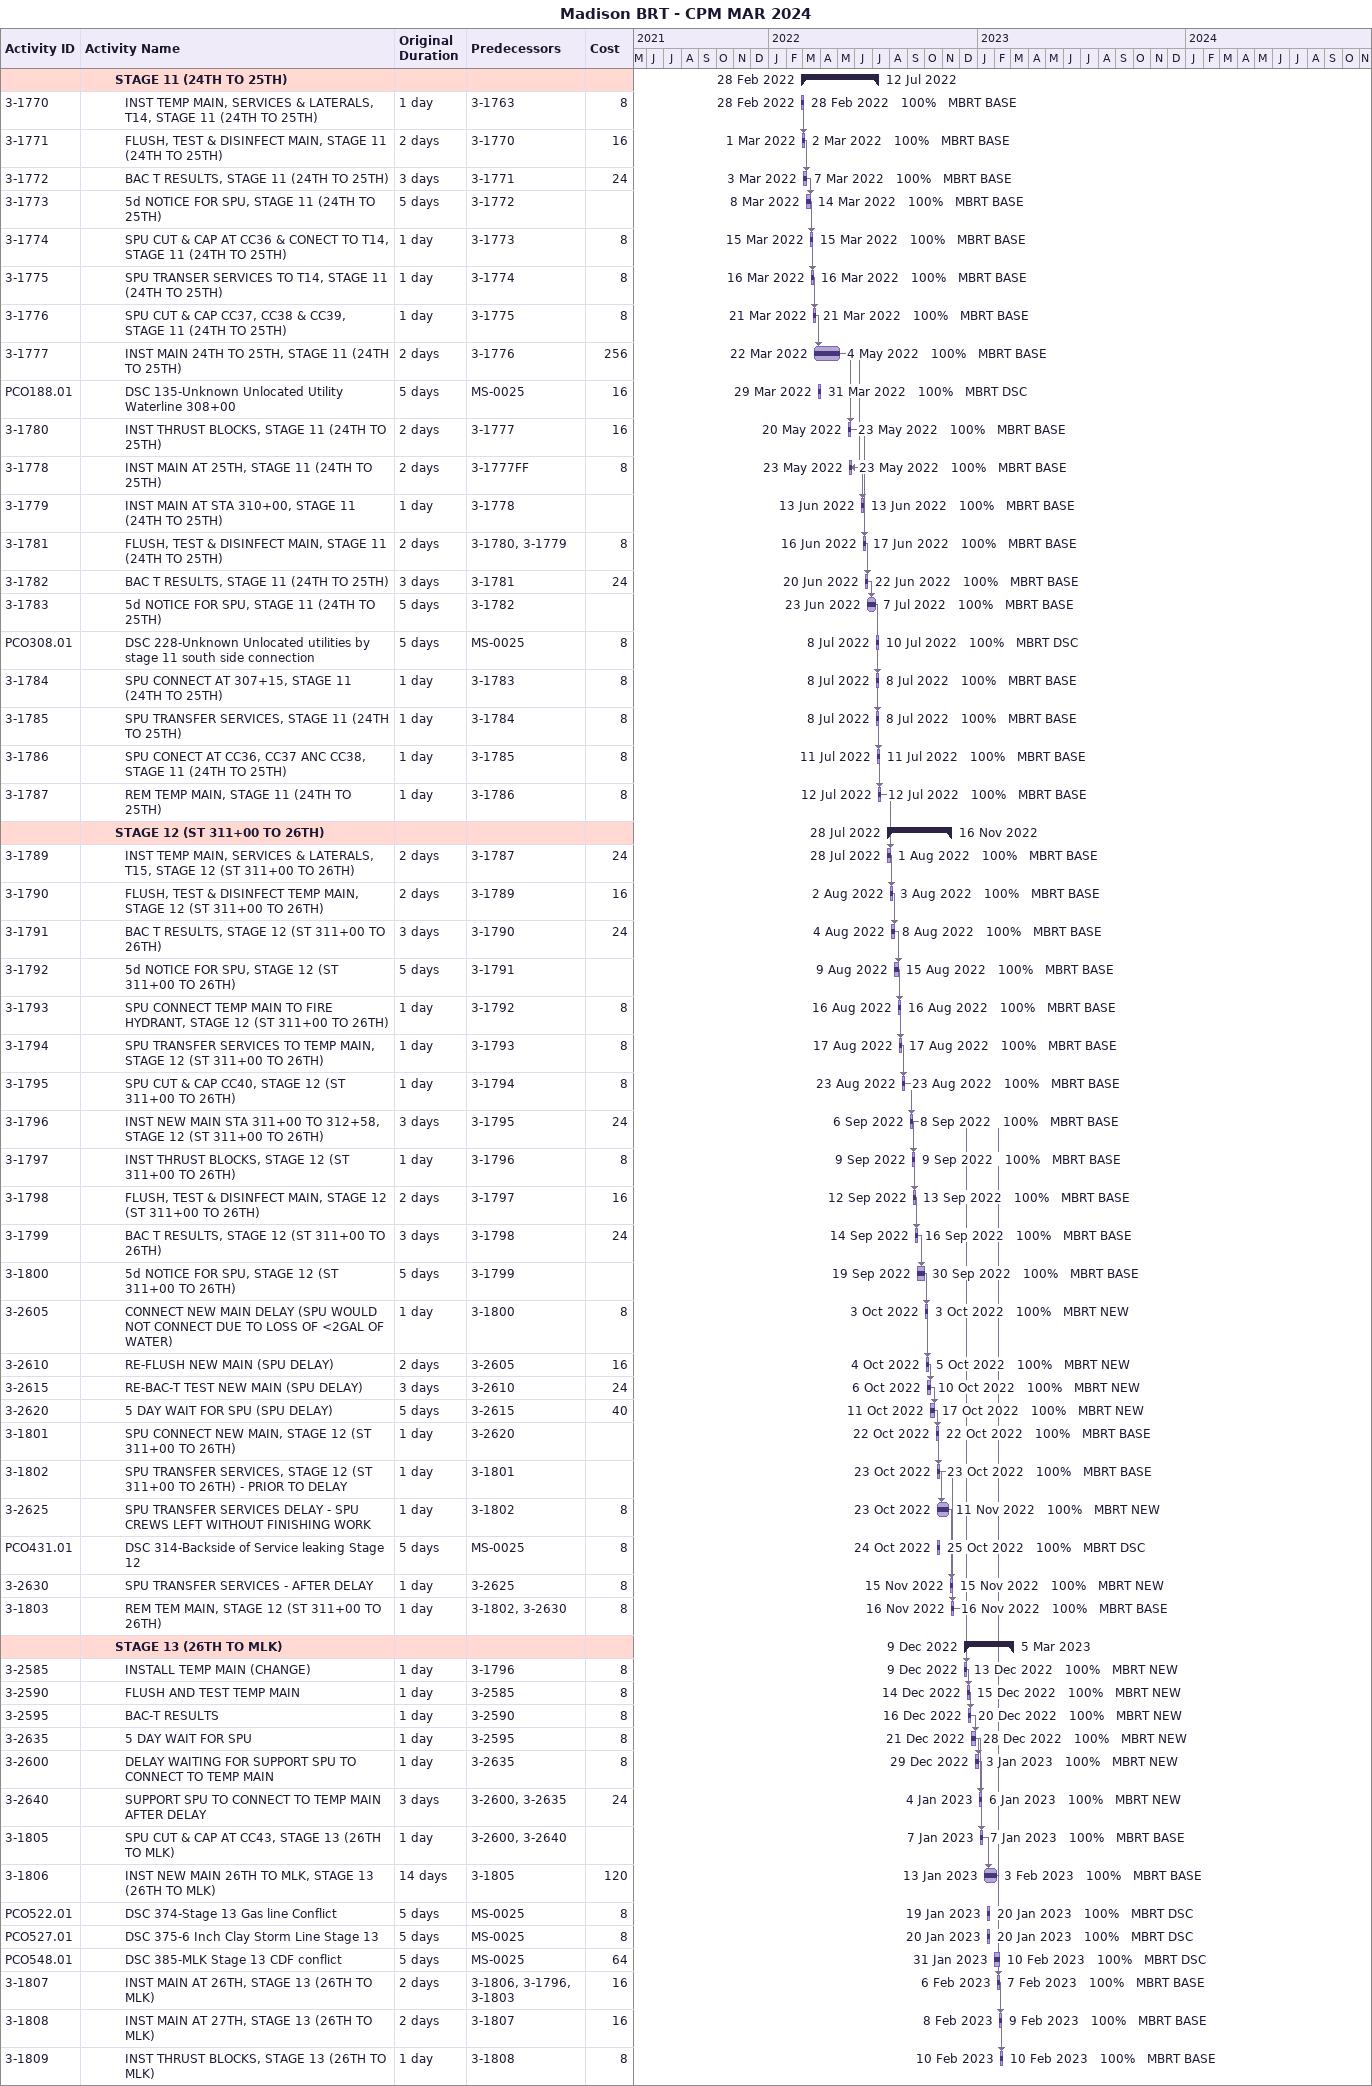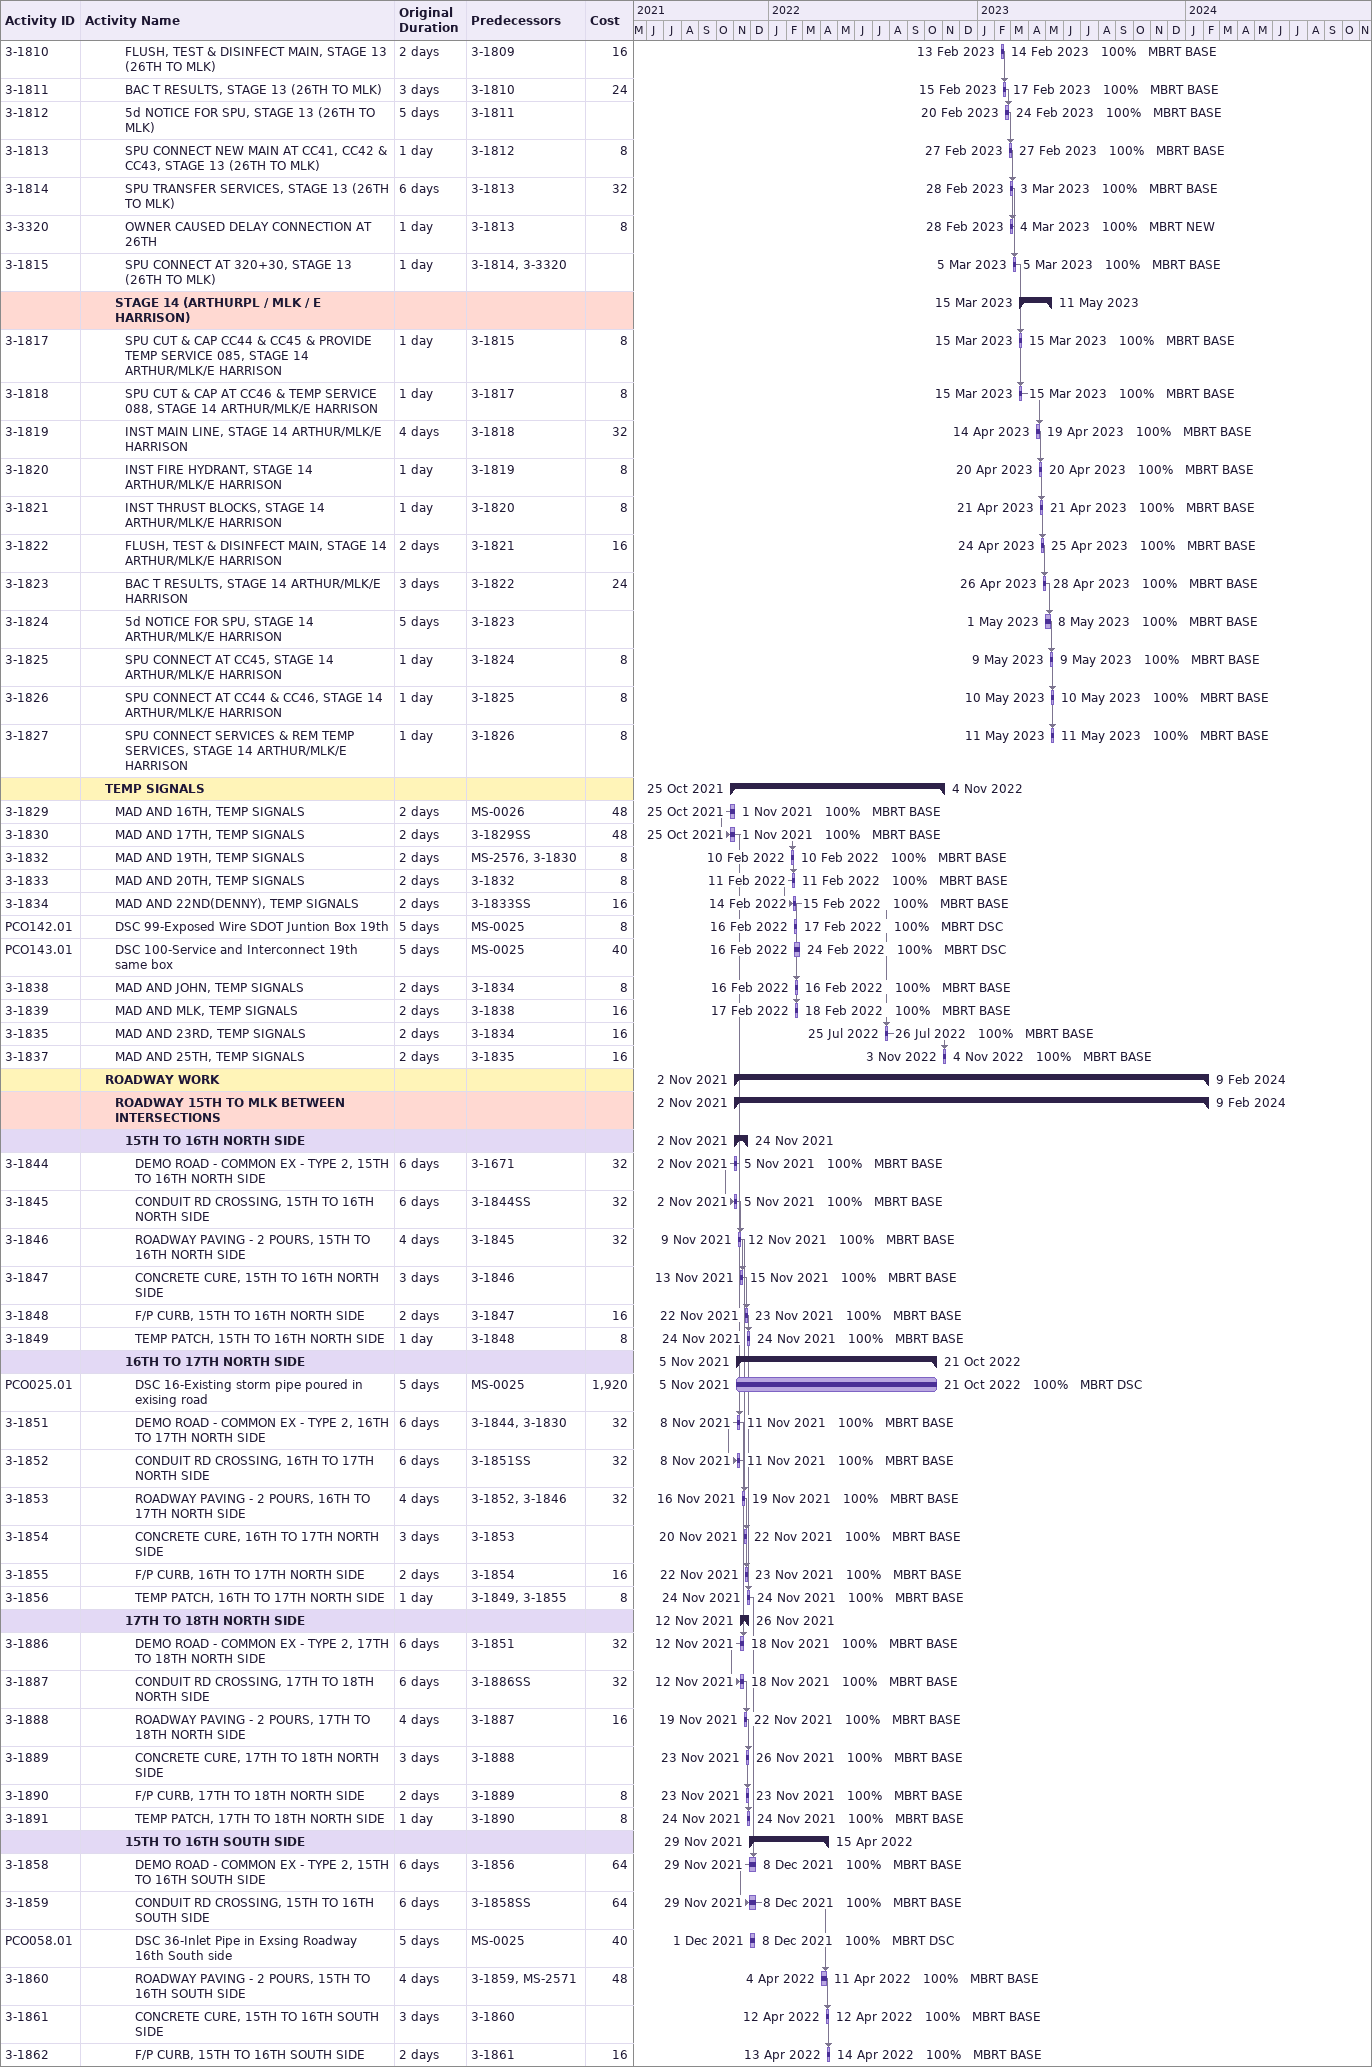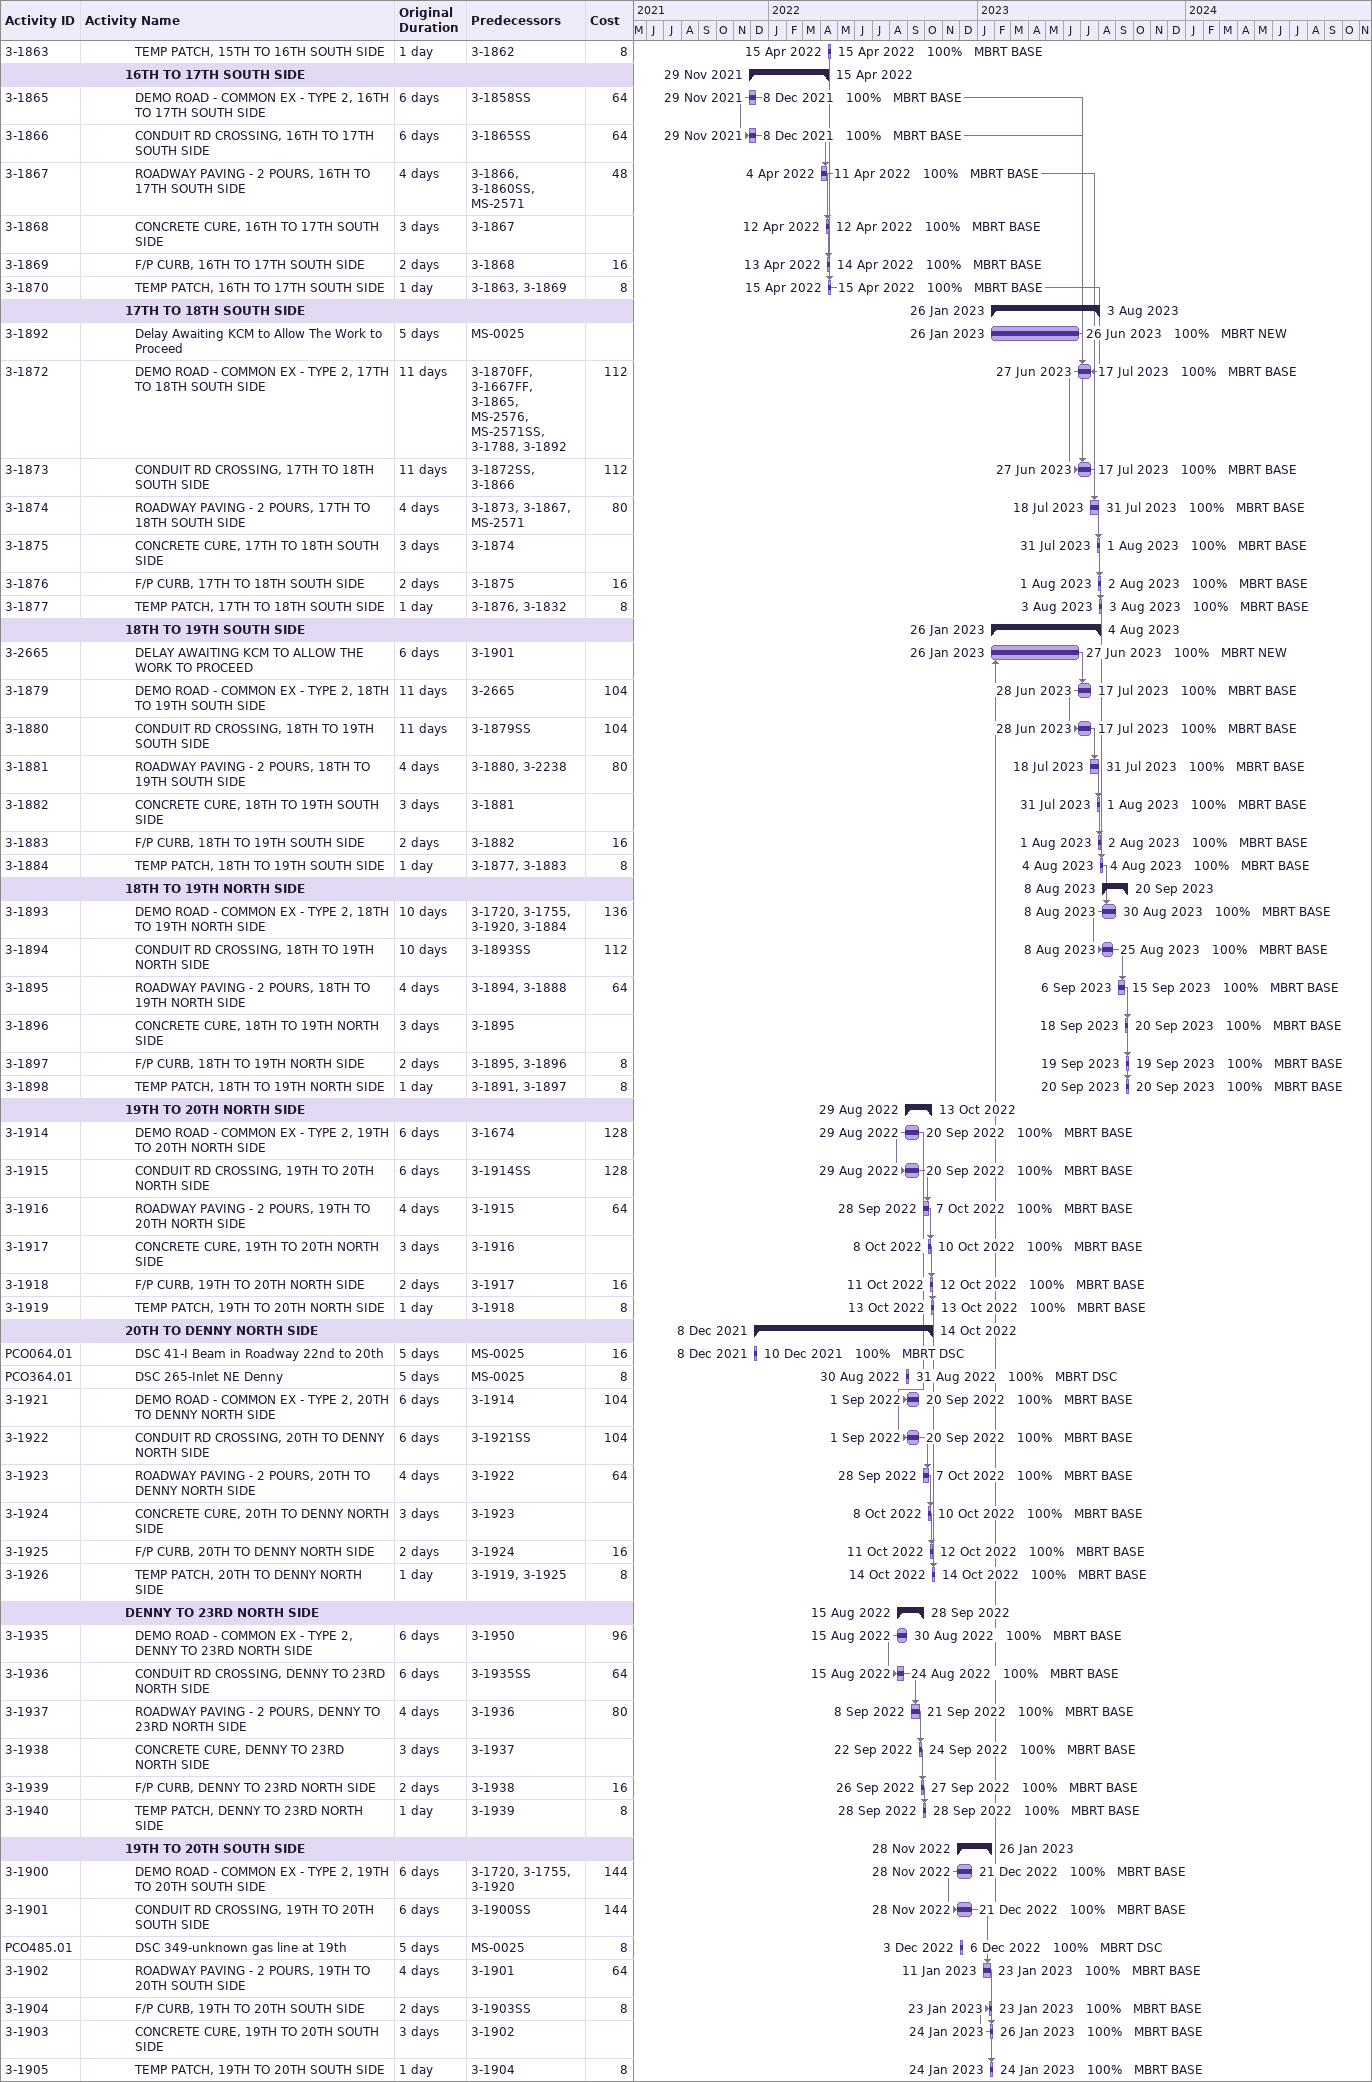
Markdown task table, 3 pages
Madison BRT - CPM MAR 2024

| ID | Level | Task | Original duration | Start | Finish | Predecessors | Resources | % complete | Cost |
|---|---|---|---|---|---|---|---|---|---|
|  | 4 | **STAGE 11 (24TH TO 25TH)** |  | 2022-02-28 | 2022-07-12 |  |  |  |  |
| 3-1770 | 5 | INST TEMP MAIN, SERVICES & LATERALS, T14, STAGE 11 (24TH TO 25TH) | 1d | 2022-02-28 | 2022-02-28 | 3-1763 | MBRT BASE | 100 | 8 |
| 3-1771 | 5 | FLUSH, TEST & DISINFECT MAIN, STAGE 11 (24TH TO 25TH) | 2d | 2022-03-01 | 2022-03-02 | 3-1770 | MBRT BASE | 100 | 16 |
| 3-1772 | 5 | BAC T RESULTS, STAGE 11 (24TH TO 25TH) | 3d | 2022-03-03 | 2022-03-07 | 3-1771 | MBRT BASE | 100 | 24 |
| 3-1773 | 5 | 5d NOTICE FOR SPU, STAGE 11 (24TH TO 25TH) | 5d | 2022-03-08 | 2022-03-14 | 3-1772 | MBRT BASE | 100 |  |
| 3-1774 | 5 | SPU CUT & CAP AT CC36 & CONECT TO T14, STAGE 11 (24TH TO 25TH) | 1d | 2022-03-15 | 2022-03-15 | 3-1773 | MBRT BASE | 100 | 8 |
| 3-1775 | 5 | SPU TRANSER SERVICES TO T14, STAGE 11 (24TH TO 25TH) | 1d | 2022-03-16 | 2022-03-16 | 3-1774 | MBRT BASE | 100 | 8 |
| 3-1776 | 5 | SPU CUT & CAP CC37, CC38 & CC39, STAGE 11 (24TH TO 25TH) | 1d | 2022-03-21 | 2022-03-21 | 3-1775 | MBRT BASE | 100 | 8 |
| 3-1777 | 5 | INST MAIN 24TH TO 25TH, STAGE 11 (24TH TO 25TH) | 2d | 2022-03-22 | 2022-05-04 | 3-1776 | MBRT BASE | 100 | 256 |
| PCO188.01 | 5 | DSC 135-Unknown Unlocated Utility Waterline 308+00 | 5d | 2022-03-29 | 2022-03-31 | MS-0025 | MBRT DSC | 100 | 16 |
| 3-1780 | 5 | INST THRUST BLOCKS, STAGE 11 (24TH TO 25TH) | 2d | 2022-05-20 | 2022-05-23 | 3-1777 | MBRT BASE | 100 | 16 |
| 3-1778 | 5 | INST MAIN AT 25TH, STAGE 11 (24TH TO 25TH) | 2d | 2022-05-23 | 2022-05-23 | 3-1777FF | MBRT BASE | 100 | 8 |
| 3-1779 | 5 | INST MAIN AT STA 310+00, STAGE 11 (24TH TO 25TH) | 1d | 2022-06-13 | 2022-06-13 | 3-1778 | MBRT BASE | 100 |  |
| 3-1781 | 5 | FLUSH, TEST & DISINFECT MAIN, STAGE 11 (24TH TO 25TH) | 2d | 2022-06-16 | 2022-06-17 | 3-1780, 3-1779 | MBRT BASE | 100 | 8 |
| 3-1782 | 5 | BAC T RESULTS, STAGE 11 (24TH TO 25TH) | 3d | 2022-06-20 | 2022-06-22 | 3-1781 | MBRT BASE | 100 | 24 |
| 3-1783 | 5 | 5d NOTICE FOR SPU, STAGE 11 (24TH TO 25TH) | 5d | 2022-06-23 | 2022-07-07 | 3-1782 | MBRT BASE | 100 |  |
| PCO308.01 | 5 | DSC 228-Unknown Unlocated utilities by stage 11 south side connection | 5d | 2022-07-08 | 2022-07-10 | MS-0025 | MBRT DSC | 100 | 8 |
| 3-1784 | 5 | SPU CONNECT AT 307+15, STAGE 11 (24TH TO 25TH) | 1d | 2022-07-08 | 2022-07-08 | 3-1783 | MBRT BASE | 100 | 8 |
| 3-1785 | 5 | SPU TRANSFER SERVICES, STAGE 11 (24TH TO 25TH) | 1d | 2022-07-08 | 2022-07-08 | 3-1784 | MBRT BASE | 100 | 8 |
| 3-1786 | 5 | SPU CONECT AT CC36, CC37 ANC CC38, STAGE 11 (24TH TO 25TH) | 1d | 2022-07-11 | 2022-07-11 | 3-1785 | MBRT BASE | 100 | 8 |
| 3-1787 | 5 | REM TEMP MAIN, STAGE 11 (24TH TO 25TH) | 1d | 2022-07-12 | 2022-07-12 | 3-1786 | MBRT BASE | 100 | 8 |
|  | 4 | **STAGE 12 (ST 311+00 TO 26TH)** |  | 2022-07-28 | 2022-11-16 |  |  |  |  |
| 3-1789 | 5 | INST TEMP MAIN, SERVICES & LATERALS, T15, STAGE 12 (ST 311+00 TO 26TH) | 2d | 2022-07-28 | 2022-08-01 | 3-1787 | MBRT BASE | 100 | 24 |
| 3-1790 | 5 | FLUSH, TEST & DISINFECT TEMP MAIN, STAGE 12 (ST 311+00 TO 26TH) | 2d | 2022-08-02 | 2022-08-03 | 3-1789 | MBRT BASE | 100 | 16 |
| 3-1791 | 5 | BAC T RESULTS, STAGE 12 (ST 311+00 TO 26TH) | 3d | 2022-08-04 | 2022-08-08 | 3-1790 | MBRT BASE | 100 | 24 |
| 3-1792 | 5 | 5d NOTICE FOR SPU, STAGE 12 (ST 311+00 TO 26TH) | 5d | 2022-08-09 | 2022-08-15 | 3-1791 | MBRT BASE | 100 |  |
| 3-1793 | 5 | SPU CONNECT TEMP MAIN TO FIRE HYDRANT, STAGE 12 (ST 311+00 TO 26TH) | 1d | 2022-08-16 | 2022-08-16 | 3-1792 | MBRT BASE | 100 | 8 |
| 3-1794 | 5 | SPU TRANSFER SERVICES TO TEMP MAIN, STAGE 12 (ST 311+00 TO 26TH) | 1d | 2022-08-17 | 2022-08-17 | 3-1793 | MBRT BASE | 100 | 8 |
| 3-1795 | 5 | SPU CUT & CAP CC40, STAGE 12 (ST 311+00 TO 26TH) | 1d | 2022-08-23 | 2022-08-23 | 3-1794 | MBRT BASE | 100 | 8 |
| 3-1796 | 5 | INST NEW MAIN STA 311+00 TO 312+58, STAGE 12 (ST 311+00 TO 26TH) | 3d | 2022-09-06 | 2022-09-08 | 3-1795 | MBRT BASE | 100 | 24 |
| 3-1797 | 5 | INST THRUST BLOCKS, STAGE 12 (ST 311+00 TO 26TH) | 1d | 2022-09-09 | 2022-09-09 | 3-1796 | MBRT BASE | 100 | 8 |
| 3-1798 | 5 | FLUSH, TEST & DISINFECT MAIN, STAGE 12 (ST 311+00 TO 26TH) | 2d | 2022-09-12 | 2022-09-13 | 3-1797 | MBRT BASE | 100 | 16 |
| 3-1799 | 5 | BAC T RESULTS, STAGE 12 (ST 311+00 TO 26TH) | 3d | 2022-09-14 | 2022-09-16 | 3-1798 | MBRT BASE | 100 | 24 |
| 3-1800 | 5 | 5d NOTICE FOR SPU, STAGE 12 (ST 311+00 TO 26TH) | 5d | 2022-09-19 | 2022-09-30 | 3-1799 | MBRT BASE | 100 |  |
| 3-2605 | 5 | CONNECT NEW MAIN DELAY (SPU WOULD NOT CONNECT DUE TO LOSS OF <2GAL OF WATER) | 1d | 2022-10-03 | 2022-10-03 | 3-1800 | MBRT NEW | 100 | 8 |
| 3-2610 | 5 | RE-FLUSH NEW MAIN (SPU DELAY) | 2d | 2022-10-04 | 2022-10-05 | 3-2605 | MBRT NEW | 100 | 16 |
| 3-2615 | 5 | RE-BAC-T TEST NEW MAIN (SPU DELAY) | 3d | 2022-10-06 | 2022-10-10 | 3-2610 | MBRT NEW | 100 | 24 |
| 3-2620 | 5 | 5 DAY WAIT FOR SPU (SPU DELAY) | 5d | 2022-10-11 | 2022-10-17 | 3-2615 | MBRT NEW | 100 | 40 |
| 3-1801 | 5 | SPU CONNECT NEW MAIN, STAGE 12 (ST 311+00 TO 26TH) | 1d | 2022-10-22 | 2022-10-22 | 3-2620 | MBRT BASE | 100 |  |
| 3-1802 | 5 | SPU TRANSFER SERVICES, STAGE 12 (ST 311+00 TO 26TH) - PRIOR TO DELAY | 1d | 2022-10-23 | 2022-10-23 | 3-1801 | MBRT BASE | 100 |  |
| 3-2625 | 5 | SPU TRANSFER SERVICES DELAY - SPU CREWS LEFT WITHOUT FINISHING WORK | 1d | 2022-10-23 | 2022-11-11 | 3-1802 | MBRT NEW | 100 | 8 |
| PCO431.01 | 5 | DSC 314-Backside of Service leaking Stage 12 | 5d | 2022-10-24 | 2022-10-25 | MS-0025 | MBRT DSC | 100 | 8 |
| 3-2630 | 5 | SPU TRANSFER SERVICES - AFTER DELAY | 1d | 2022-11-15 | 2022-11-15 | 3-2625 | MBRT NEW | 100 | 8 |
| 3-1803 | 5 | REM TEM MAIN, STAGE 12 (ST 311+00 TO 26TH) | 1d | 2022-11-16 | 2022-11-16 | 3-1802, 3-2630 | MBRT BASE | 100 | 8 |
|  | 4 | **STAGE 13 (26TH TO MLK)** |  | 2022-12-09 | 2023-03-05 |  |  |  |  |
| 3-2585 | 5 | INSTALL TEMP MAIN (CHANGE) | 1d | 2022-12-09 | 2022-12-13 | 3-1796 | MBRT NEW | 100 | 8 |
| 3-2590 | 5 | FLUSH AND TEST TEMP MAIN | 1d | 2022-12-14 | 2022-12-15 | 3-2585 | MBRT NEW | 100 | 8 |
| 3-2595 | 5 | BAC-T RESULTS | 1d | 2022-12-16 | 2022-12-20 | 3-2590 | MBRT NEW | 100 | 8 |
| 3-2635 | 5 | 5 DAY WAIT FOR SPU | 1d | 2022-12-21 | 2022-12-28 | 3-2595 | MBRT NEW | 100 | 8 |
| 3-2600 | 5 | DELAY WAITING FOR SUPPORT SPU TO CONNECT TO TEMP MAIN | 1d | 2022-12-29 | 2023-01-03 | 3-2635 | MBRT NEW | 100 | 8 |
| 3-2640 | 5 | SUPPORT SPU TO CONNECT TO TEMP MAIN AFTER DELAY | 3d | 2023-01-04 | 2023-01-06 | 3-2600, 3-2635 | MBRT NEW | 100 | 24 |
| 3-1805 | 5 | SPU CUT & CAP AT CC43, STAGE 13 (26TH TO MLK) | 1d | 2023-01-07 | 2023-01-07 | 3-2600, 3-2640 | MBRT BASE | 100 |  |
| 3-1806 | 5 | INST NEW MAIN 26TH TO MLK, STAGE 13 (26TH TO MLK) | 14d | 2023-01-13 | 2023-02-03 | 3-1805 | MBRT BASE | 100 | 120 |
| PCO522.01 | 5 | DSC 374-Stage 13 Gas line Conflict | 5d | 2023-01-19 | 2023-01-20 | MS-0025 | MBRT DSC | 100 | 8 |
| PCO527.01 | 5 | DSC 375-6 Inch Clay Storm Line Stage 13 | 5d | 2023-01-20 | 2023-01-20 | MS-0025 | MBRT DSC | 100 | 8 |
| PCO548.01 | 5 | DSC 385-MLK Stage 13 CDF conflict | 5d | 2023-01-31 | 2023-02-10 | MS-0025 | MBRT DSC | 100 | 64 |
| 3-1807 | 5 | INST MAIN AT 26TH, STAGE 13 (26TH TO MLK) | 2d | 2023-02-06 | 2023-02-07 | 3-1806, 3-1796, 3-1803 | MBRT BASE | 100 | 16 |
| 3-1808 | 5 | INST MAIN AT 27TH, STAGE 13 (26TH TO MLK) | 2d | 2023-02-08 | 2023-02-09 | 3-1807 | MBRT BASE | 100 | 16 |
| 3-1809 | 5 | INST THRUST BLOCKS, STAGE 13 (26TH TO MLK) | 1d | 2023-02-10 | 2023-02-10 | 3-1808 | MBRT BASE | 100 | 8 |
| 3-1810 | 5 | FLUSH, TEST & DISINFECT MAIN, STAGE 13 (26TH TO MLK) | 2d | 2023-02-13 | 2023-02-14 | 3-1809 | MBRT BASE | 100 | 16 |
| 3-1811 | 5 | BAC T RESULTS, STAGE 13 (26TH TO MLK) | 3d | 2023-02-15 | 2023-02-17 | 3-1810 | MBRT BASE | 100 | 24 |
| 3-1812 | 5 | 5d NOTICE FOR SPU, STAGE 13 (26TH TO MLK) | 5d | 2023-02-20 | 2023-02-24 | 3-1811 | MBRT BASE | 100 |  |
| 3-1813 | 5 | SPU CONNECT NEW MAIN AT CC41, CC42 & CC43, STAGE 13 (26TH TO MLK) | 1d | 2023-02-27 | 2023-02-27 | 3-1812 | MBRT BASE | 100 | 8 |
| 3-1814 | 5 | SPU TRANSFER SERVICES, STAGE 13 (26TH TO MLK) | 6d | 2023-02-28 | 2023-03-03 | 3-1813 | MBRT BASE | 100 | 32 |
| 3-3320 | 5 | OWNER CAUSED DELAY CONNECTION AT 26TH | 1d | 2023-02-28 | 2023-03-04 | 3-1813 | MBRT NEW | 100 | 8 |
| 3-1815 | 5 | SPU CONNECT AT 320+30, STAGE 13 (26TH TO MLK) | 1d | 2023-03-05 | 2023-03-05 | 3-1814, 3-3320 | MBRT BASE | 100 |  |
|  | 4 | **STAGE 14 (ARTHURPL / MLK / E HARRISON)** |  | 2023-03-15 | 2023-05-11 |  |  |  |  |
| 3-1817 | 5 | SPU CUT & CAP CC44 & CC45 & PROVIDE TEMP SERVICE 085, STAGE 14 ARTHUR/MLK/E HARRISON | 1d | 2023-03-15 | 2023-03-15 | 3-1815 | MBRT BASE | 100 | 8 |
| 3-1818 | 5 | SPU CUT & CAP AT CC46 & TEMP SERVICE 088, STAGE 14 ARTHUR/MLK/E HARRISON | 1d | 2023-03-15 | 2023-03-15 | 3-1817 | MBRT BASE | 100 | 8 |
| 3-1819 | 5 | INST MAIN LINE, STAGE 14 ARTHUR/MLK/E HARRISON | 4d | 2023-04-14 | 2023-04-19 | 3-1818 | MBRT BASE | 100 | 32 |
| 3-1820 | 5 | INST FIRE HYDRANT, STAGE 14 ARTHUR/MLK/E HARRISON | 1d | 2023-04-20 | 2023-04-20 | 3-1819 | MBRT BASE | 100 | 8 |
| 3-1821 | 5 | INST THRUST BLOCKS, STAGE 14 ARTHUR/MLK/E HARRISON | 1d | 2023-04-21 | 2023-04-21 | 3-1820 | MBRT BASE | 100 | 8 |
| 3-1822 | 5 | FLUSH, TEST & DISINFECT MAIN, STAGE 14 ARTHUR/MLK/E HARRISON | 2d | 2023-04-24 | 2023-04-25 | 3-1821 | MBRT BASE | 100 | 16 |
| 3-1823 | 5 | BAC T RESULTS, STAGE 14 ARTHUR/MLK/E HARRISON | 3d | 2023-04-26 | 2023-04-28 | 3-1822 | MBRT BASE | 100 | 24 |
| 3-1824 | 5 | 5d NOTICE FOR SPU, STAGE 14 ARTHUR/MLK/E HARRISON | 5d | 2023-05-01 | 2023-05-08 | 3-1823 | MBRT BASE | 100 |  |
| 3-1825 | 5 | SPU CONNECT AT CC45, STAGE 14 ARTHUR/MLK/E HARRISON | 1d | 2023-05-09 | 2023-05-09 | 3-1824 | MBRT BASE | 100 | 8 |
| 3-1826 | 5 | SPU CONNECT AT CC44 & CC46, STAGE 14 ARTHUR/MLK/E HARRISON | 1d | 2023-05-10 | 2023-05-10 | 3-1825 | MBRT BASE | 100 | 8 |
| 3-1827 | 5 | SPU CONNECT SERVICES & REM TEMP SERVICES, STAGE 14 ARTHUR/MLK/E HARRISON | 1d | 2023-05-11 | 2023-05-11 | 3-1826 | MBRT BASE | 100 | 8 |
|  | 3 | **TEMP SIGNALS** |  | 2021-10-25 | 2022-11-04 |  |  |  |  |
| 3-1829 | 4 | MAD AND 16TH, TEMP SIGNALS | 2d | 2021-10-25 | 2021-11-01 | MS-0026 | MBRT BASE | 100 | 48 |
| 3-1830 | 4 | MAD AND 17TH, TEMP SIGNALS | 2d | 2021-10-25 | 2021-11-01 | 3-1829SS | MBRT BASE | 100 | 48 |
| 3-1832 | 4 | MAD AND 19TH, TEMP SIGNALS | 2d | 2022-02-10 | 2022-02-10 | MS-2576, 3-1830 | MBRT BASE | 100 | 8 |
| 3-1833 | 4 | MAD AND 20TH, TEMP SIGNALS | 2d | 2022-02-11 | 2022-02-11 | 3-1832 | MBRT BASE | 100 | 8 |
| 3-1834 | 4 | MAD AND 22ND(DENNY), TEMP SIGNALS | 2d | 2022-02-14 | 2022-02-15 | 3-1833SS | MBRT BASE | 100 | 16 |
| PCO142.01 | 4 | DSC 99-Exposed Wire SDOT Juntion Box 19th | 5d | 2022-02-16 | 2022-02-17 | MS-0025 | MBRT DSC | 100 | 8 |
| PCO143.01 | 4 | DSC 100-Service and Interconnect 19th same box | 5d | 2022-02-16 | 2022-02-24 | MS-0025 | MBRT DSC | 100 | 40 |
| 3-1838 | 4 | MAD AND JOHN, TEMP SIGNALS | 2d | 2022-02-16 | 2022-02-16 | 3-1834 | MBRT BASE | 100 | 8 |
| 3-1839 | 4 | MAD AND MLK, TEMP SIGNALS | 2d | 2022-02-17 | 2022-02-18 | 3-1838 | MBRT BASE | 100 | 16 |
| 3-1835 | 4 | MAD AND 23RD, TEMP SIGNALS | 2d | 2022-07-25 | 2022-07-26 | 3-1834 | MBRT BASE | 100 | 16 |
| 3-1837 | 4 | MAD AND 25TH, TEMP SIGNALS | 2d | 2022-11-03 | 2022-11-04 | 3-1835 | MBRT BASE | 100 | 16 |
|  | 3 | **ROADWAY WORK** |  | 2021-11-02 | 2024-02-09 |  |  |  |  |
|  | 4 | **ROADWAY 15TH TO MLK BETWEEN INTERSECTIONS** |  | 2021-11-02 | 2024-02-09 |  |  |  |  |
|  | 5 | **15TH TO 16TH NORTH SIDE** |  | 2021-11-02 | 2021-11-24 |  |  |  |  |
| 3-1844 | 6 | DEMO ROAD - COMMON EX - TYPE 2, 15TH TO 16TH NORTH SIDE | 6d | 2021-11-02 | 2021-11-05 | 3-1671 | MBRT BASE | 100 | 32 |
| 3-1845 | 6 | CONDUIT RD CROSSING, 15TH TO 16TH NORTH SIDE | 6d | 2021-11-02 | 2021-11-05 | 3-1844SS | MBRT BASE | 100 | 32 |
| 3-1846 | 6 | ROADWAY PAVING - 2 POURS, 15TH TO 16TH NORTH SIDE | 4d | 2021-11-09 | 2021-11-12 | 3-1845 | MBRT BASE | 100 | 32 |
| 3-1847 | 6 | CONCRETE CURE, 15TH TO 16TH NORTH SIDE | 3d | 2021-11-13 | 2021-11-15 | 3-1846 | MBRT BASE | 100 |  |
| 3-1848 | 6 | F/P CURB, 15TH TO 16TH NORTH SIDE | 2d | 2021-11-22 | 2021-11-23 | 3-1847 | MBRT BASE | 100 | 16 |
| 3-1849 | 6 | TEMP PATCH, 15TH TO 16TH NORTH SIDE | 1d | 2021-11-24 | 2021-11-24 | 3-1848 | MBRT BASE | 100 | 8 |
|  | 5 | **16TH TO 17TH NORTH SIDE** |  | 2021-11-05 | 2022-10-21 |  |  |  |  |
| PCO025.01 | 6 | DSC 16-Existing storm pipe poured in exising road | 5d | 2021-11-05 | 2022-10-21 | MS-0025 | MBRT DSC | 100 | 1920 |
| 3-1851 | 6 | DEMO ROAD - COMMON EX - TYPE 2, 16TH TO 17TH NORTH SIDE | 6d | 2021-11-08 | 2021-11-11 | 3-1844, 3-1830 | MBRT BASE | 100 | 32 |
| 3-1852 | 6 | CONDUIT RD CROSSING, 16TH TO 17TH NORTH SIDE | 6d | 2021-11-08 | 2021-11-11 | 3-1851SS | MBRT BASE | 100 | 32 |
| 3-1853 | 6 | ROADWAY PAVING - 2 POURS, 16TH TO 17TH NORTH SIDE | 4d | 2021-11-16 | 2021-11-19 | 3-1852, 3-1846 | MBRT BASE | 100 | 32 |
| 3-1854 | 6 | CONCRETE CURE, 16TH TO 17TH NORTH SIDE | 3d | 2021-11-20 | 2021-11-22 | 3-1853 | MBRT BASE | 100 |  |
| 3-1855 | 6 | F/P CURB, 16TH TO 17TH NORTH SIDE | 2d | 2021-11-22 | 2021-11-23 | 3-1854 | MBRT BASE | 100 | 16 |
| 3-1856 | 6 | TEMP PATCH, 16TH TO 17TH NORTH SIDE | 1d | 2021-11-24 | 2021-11-24 | 3-1849, 3-1855 | MBRT BASE | 100 | 8 |
|  | 5 | **17TH TO 18TH NORTH SIDE** |  | 2021-11-12 | 2021-11-26 |  |  |  |  |
| 3-1886 | 6 | DEMO ROAD - COMMON EX - TYPE 2, 17TH TO 18TH NORTH SIDE | 6d | 2021-11-12 | 2021-11-18 | 3-1851 | MBRT BASE | 100 | 32 |
| 3-1887 | 6 | CONDUIT RD CROSSING, 17TH TO 18TH NORTH SIDE | 6d | 2021-11-12 | 2021-11-18 | 3-1886SS | MBRT BASE | 100 | 32 |
| 3-1888 | 6 | ROADWAY PAVING - 2 POURS, 17TH TO 18TH NORTH SIDE | 4d | 2021-11-19 | 2021-11-22 | 3-1887 | MBRT BASE | 100 | 16 |
| 3-1889 | 6 | CONCRETE CURE, 17TH TO 18TH NORTH SIDE | 3d | 2021-11-23 | 2021-11-26 | 3-1888 | MBRT BASE | 100 |  |
| 3-1890 | 6 | F/P CURB, 17TH TO 18TH NORTH SIDE | 2d | 2021-11-23 | 2021-11-23 | 3-1889 | MBRT BASE | 100 | 8 |
| 3-1891 | 6 | TEMP PATCH, 17TH TO 18TH NORTH SIDE | 1d | 2021-11-24 | 2021-11-24 | 3-1890 | MBRT BASE | 100 | 8 |
|  | 5 | **15TH TO 16TH SOUTH SIDE** |  | 2021-11-29 | 2022-04-15 |  |  |  |  |
| 3-1858 | 6 | DEMO ROAD - COMMON EX - TYPE 2, 15TH TO 16TH SOUTH SIDE | 6d | 2021-11-29 | 2021-12-08 | 3-1856 | MBRT BASE | 100 | 64 |
| 3-1859 | 6 | CONDUIT RD CROSSING, 15TH TO 16TH SOUTH SIDE | 6d | 2021-11-29 | 2021-12-08 | 3-1858SS | MBRT BASE | 100 | 64 |
| PCO058.01 | 6 | DSC 36-Inlet Pipe in Exsing Roadway 16th South side | 5d | 2021-12-01 | 2021-12-08 | MS-0025 | MBRT DSC | 100 | 40 |
| 3-1860 | 6 | ROADWAY PAVING - 2 POURS, 15TH TO 16TH SOUTH SIDE | 4d | 2022-04-04 | 2022-04-11 | 3-1859, MS-2571 | MBRT BASE | 100 | 48 |
| 3-1861 | 6 | CONCRETE CURE, 15TH TO 16TH SOUTH SIDE | 3d | 2022-04-12 | 2022-04-12 | 3-1860 | MBRT BASE | 100 |  |
| 3-1862 | 6 | F/P CURB, 15TH TO 16TH SOUTH SIDE | 2d | 2022-04-13 | 2022-04-14 | 3-1861 | MBRT BASE | 100 | 16 |
| 3-1863 | 6 | TEMP PATCH, 15TH TO 16TH SOUTH SIDE | 1d | 2022-04-15 | 2022-04-15 | 3-1862 | MBRT BASE | 100 | 8 |
|  | 5 | **16TH TO 17TH SOUTH SIDE** |  | 2021-11-29 | 2022-04-15 |  |  |  |  |
| 3-1865 | 6 | DEMO ROAD - COMMON EX - TYPE 2, 16TH TO 17TH SOUTH SIDE | 6d | 2021-11-29 | 2021-12-08 | 3-1858SS | MBRT BASE | 100 | 64 |
| 3-1866 | 6 | CONDUIT RD CROSSING, 16TH TO 17TH SOUTH SIDE | 6d | 2021-11-29 | 2021-12-08 | 3-1865SS | MBRT BASE | 100 | 64 |
| 3-1867 | 6 | ROADWAY PAVING - 2 POURS, 16TH TO 17TH SOUTH SIDE | 4d | 2022-04-04 | 2022-04-11 | 3-1866, 3-1860SS, MS-2571 | MBRT BASE | 100 | 48 |
| 3-1868 | 6 | CONCRETE CURE, 16TH TO 17TH SOUTH SIDE | 3d | 2022-04-12 | 2022-04-12 | 3-1867 | MBRT BASE | 100 |  |
| 3-1869 | 6 | F/P CURB, 16TH TO 17TH SOUTH SIDE | 2d | 2022-04-13 | 2022-04-14 | 3-1868 | MBRT BASE | 100 | 16 |
| 3-1870 | 6 | TEMP PATCH, 16TH TO 17TH SOUTH SIDE | 1d | 2022-04-15 | 2022-04-15 | 3-1863, 3-1869 | MBRT BASE | 100 | 8 |
|  | 5 | **17TH TO 18TH SOUTH SIDE** |  | 2023-01-26 | 2023-08-03 |  |  |  |  |
| 3-1892 | 6 | Delay Awaiting KCM to Allow The Work to Proceed | 5d | 2023-01-26 | 2023-06-26 | MS-0025 | MBRT NEW | 100 |  |
| 3-1872 | 6 | DEMO ROAD - COMMON EX - TYPE 2, 17TH TO 18TH SOUTH SIDE | 11d | 2023-06-27 | 2023-07-17 | 3-1870FF, 3-1667FF, 3-1865, MS-2576, MS-2571SS, 3-1788, 3-1892 | MBRT BASE | 100 | 112 |
| 3-1873 | 6 | CONDUIT RD CROSSING, 17TH TO 18TH SOUTH SIDE | 11d | 2023-06-27 | 2023-07-17 | 3-1872SS, 3-1866 | MBRT BASE | 100 | 112 |
| 3-1874 | 6 | ROADWAY PAVING - 2 POURS, 17TH TO 18TH SOUTH SIDE | 4d | 2023-07-18 | 2023-07-31 | 3-1873, 3-1867, MS-2571 | MBRT BASE | 100 | 80 |
| 3-1875 | 6 | CONCRETE CURE, 17TH TO 18TH SOUTH SIDE | 3d | 2023-07-31 | 2023-08-01 | 3-1874 | MBRT BASE | 100 |  |
| 3-1876 | 6 | F/P CURB, 17TH TO 18TH SOUTH SIDE | 2d | 2023-08-01 | 2023-08-02 | 3-1875 | MBRT BASE | 100 | 16 |
| 3-1877 | 6 | TEMP PATCH, 17TH TO 18TH SOUTH SIDE | 1d | 2023-08-03 | 2023-08-03 | 3-1876, 3-1832 | MBRT BASE | 100 | 8 |
|  | 5 | **18TH TO 19TH SOUTH SIDE** |  | 2023-01-26 | 2023-08-04 |  |  |  |  |
| 3-2665 | 6 | DELAY AWAITING KCM TO ALLOW THE WORK TO PROCEED | 6d | 2023-01-26 | 2023-06-27 | 3-1901 | MBRT NEW | 100 |  |
| 3-1879 | 6 | DEMO ROAD - COMMON EX - TYPE 2, 18TH TO 19TH SOUTH SIDE | 11d | 2023-06-28 | 2023-07-17 | 3-2665 | MBRT BASE | 100 | 104 |
| 3-1880 | 6 | CONDUIT RD CROSSING, 18TH TO 19TH SOUTH SIDE | 11d | 2023-06-28 | 2023-07-17 | 3-1879SS | MBRT BASE | 100 | 104 |
| 3-1881 | 6 | ROADWAY PAVING - 2 POURS, 18TH TO 19TH SOUTH SIDE | 4d | 2023-07-18 | 2023-07-31 | 3-1880, 3-2238 | MBRT BASE | 100 | 80 |
| 3-1882 | 6 | CONCRETE CURE, 18TH TO 19TH SOUTH SIDE | 3d | 2023-07-31 | 2023-08-01 | 3-1881 | MBRT BASE | 100 |  |
| 3-1883 | 6 | F/P CURB, 18TH TO 19TH SOUTH SIDE | 2d | 2023-08-01 | 2023-08-02 | 3-1882 | MBRT BASE | 100 | 16 |
| 3-1884 | 6 | TEMP PATCH, 18TH TO 19TH SOUTH SIDE | 1d | 2023-08-04 | 2023-08-04 | 3-1877, 3-1883 | MBRT BASE | 100 | 8 |
|  | 5 | **18TH TO 19TH NORTH SIDE** |  | 2023-08-08 | 2023-09-20 |  |  |  |  |
| 3-1893 | 6 | DEMO ROAD - COMMON EX - TYPE 2, 18TH TO 19TH NORTH SIDE | 10d | 2023-08-08 | 2023-08-30 | 3-1720, 3-1755, 3-1920, 3-1884 | MBRT BASE | 100 | 136 |
| 3-1894 | 6 | CONDUIT RD CROSSING, 18TH TO 19TH NORTH SIDE | 10d | 2023-08-08 | 2023-08-25 | 3-1893SS | MBRT BASE | 100 | 112 |
| 3-1895 | 6 | ROADWAY PAVING - 2 POURS, 18TH TO 19TH NORTH SIDE | 4d | 2023-09-06 | 2023-09-15 | 3-1894, 3-1888 | MBRT BASE | 100 | 64 |
| 3-1896 | 6 | CONCRETE CURE, 18TH TO 19TH NORTH SIDE | 3d | 2023-09-18 | 2023-09-20 | 3-1895 | MBRT BASE | 100 |  |
| 3-1897 | 6 | F/P CURB, 18TH TO 19TH NORTH SIDE | 2d | 2023-09-19 | 2023-09-19 | 3-1895, 3-1896 | MBRT BASE | 100 | 8 |
| 3-1898 | 6 | TEMP PATCH, 18TH TO 19TH NORTH SIDE | 1d | 2023-09-20 | 2023-09-20 | 3-1891, 3-1897 | MBRT BASE | 100 | 8 |
|  | 5 | **19TH TO 20TH NORTH SIDE** |  | 2022-08-29 | 2022-10-13 |  |  |  |  |
| 3-1914 | 6 | DEMO ROAD - COMMON EX - TYPE 2, 19TH TO 20TH NORTH SIDE | 6d | 2022-08-29 | 2022-09-20 | 3-1674 | MBRT BASE | 100 | 128 |
| 3-1915 | 6 | CONDUIT RD CROSSING, 19TH TO 20TH NORTH SIDE | 6d | 2022-08-29 | 2022-09-20 | 3-1914SS | MBRT BASE | 100 | 128 |
| 3-1916 | 6 | ROADWAY PAVING - 2 POURS, 19TH TO 20TH NORTH SIDE | 4d | 2022-09-28 | 2022-10-07 | 3-1915 | MBRT BASE | 100 | 64 |
| 3-1917 | 6 | CONCRETE CURE, 19TH TO 20TH NORTH SIDE | 3d | 2022-10-08 | 2022-10-10 | 3-1916 | MBRT BASE | 100 |  |
| 3-1918 | 6 | F/P CURB, 19TH TO 20TH NORTH SIDE | 2d | 2022-10-11 | 2022-10-12 | 3-1917 | MBRT BASE | 100 | 16 |
| 3-1919 | 6 | TEMP PATCH, 19TH TO 20TH NORTH SIDE | 1d | 2022-10-13 | 2022-10-13 | 3-1918 | MBRT BASE | 100 | 8 |
|  | 5 | **20TH TO DENNY NORTH SIDE** |  | 2021-12-08 | 2022-10-14 |  |  |  |  |
| PCO064.01 | 6 | DSC 41-I Beam in Roadway 22nd to 20th | 5d | 2021-12-08 | 2021-12-10 | MS-0025 | MBRT DSC | 100 | 16 |
| PCO364.01 | 6 | DSC 265-Inlet NE Denny | 5d | 2022-08-30 | 2022-08-31 | MS-0025 | MBRT DSC | 100 | 8 |
| 3-1921 | 6 | DEMO ROAD - COMMON EX - TYPE 2, 20TH TO DENNY NORTH SIDE | 6d | 2022-09-01 | 2022-09-20 | 3-1914 | MBRT BASE | 100 | 104 |
| 3-1922 | 6 | CONDUIT RD CROSSING, 20TH TO DENNY NORTH SIDE | 6d | 2022-09-01 | 2022-09-20 | 3-1921SS | MBRT BASE | 100 | 104 |
| 3-1923 | 6 | ROADWAY PAVING - 2 POURS, 20TH TO DENNY NORTH SIDE | 4d | 2022-09-28 | 2022-10-07 | 3-1922 | MBRT BASE | 100 | 64 |
| 3-1924 | 6 | CONCRETE CURE, 20TH TO DENNY NORTH SIDE | 3d | 2022-10-08 | 2022-10-10 | 3-1923 | MBRT BASE | 100 |  |
| 3-1925 | 6 | F/P CURB, 20TH TO DENNY NORTH SIDE | 2d | 2022-10-11 | 2022-10-12 | 3-1924 | MBRT BASE | 100 | 16 |
| 3-1926 | 6 | TEMP PATCH, 20TH TO DENNY NORTH SIDE | 1d | 2022-10-14 | 2022-10-14 | 3-1919, 3-1925 | MBRT BASE | 100 | 8 |
|  | 5 | **DENNY TO 23RD NORTH SIDE** |  | 2022-08-15 | 2022-09-28 |  |  |  |  |
| 3-1935 | 6 | DEMO ROAD - COMMON EX - TYPE 2, DENNY TO 23RD NORTH SIDE | 6d | 2022-08-15 | 2022-08-30 | 3-1950 | MBRT BASE | 100 | 96 |
| 3-1936 | 6 | CONDUIT RD CROSSING, DENNY TO 23RD NORTH SIDE | 6d | 2022-08-15 | 2022-08-24 | 3-1935SS | MBRT BASE | 100 | 64 |
| 3-1937 | 6 | ROADWAY PAVING - 2 POURS, DENNY TO 23RD NORTH SIDE | 4d | 2022-09-08 | 2022-09-21 | 3-1936 | MBRT BASE | 100 | 80 |
| 3-1938 | 6 | CONCRETE CURE, DENNY TO 23RD NORTH SIDE | 3d | 2022-09-22 | 2022-09-24 | 3-1937 | MBRT BASE | 100 |  |
| 3-1939 | 6 | F/P CURB, DENNY TO 23RD NORTH SIDE | 2d | 2022-09-26 | 2022-09-27 | 3-1938 | MBRT BASE | 100 | 16 |
| 3-1940 | 6 | TEMP PATCH, DENNY TO 23RD NORTH SIDE | 1d | 2022-09-28 | 2022-09-28 | 3-1939 | MBRT BASE | 100 | 8 |
|  | 5 | **19TH TO 20TH SOUTH SIDE** |  | 2022-11-28 | 2023-01-26 |  |  |  |  |
| 3-1900 | 6 | DEMO ROAD - COMMON EX - TYPE 2, 19TH TO 20TH SOUTH SIDE | 6d | 2022-11-28 | 2022-12-21 | 3-1720, 3-1755, 3-1920 | MBRT BASE | 100 | 144 |
| 3-1901 | 6 | CONDUIT RD CROSSING, 19TH TO 20TH SOUTH SIDE | 6d | 2022-11-28 | 2022-12-21 | 3-1900SS | MBRT BASE | 100 | 144 |
| PCO485.01 | 6 | DSC 349-unknown gas line at 19th | 5d | 2022-12-03 | 2022-12-06 | MS-0025 | MBRT DSC | 100 | 8 |
| 3-1902 | 6 | ROADWAY PAVING - 2 POURS, 19TH TO 20TH SOUTH SIDE | 4d | 2023-01-11 | 2023-01-23 | 3-1901 | MBRT BASE | 100 | 64 |
| 3-1904 | 6 | F/P CURB, 19TH TO 20TH SOUTH SIDE | 2d | 2023-01-23 | 2023-01-23 | 3-1903SS | MBRT BASE | 100 | 8 |
| 3-1903 | 6 | CONCRETE CURE, 19TH TO 20TH SOUTH SIDE | 3d | 2023-01-24 | 2023-01-26 | 3-1902 | MBRT BASE | 100 |  |
| 3-1905 | 6 | TEMP PATCH, 19TH TO 20TH SOUTH SIDE | 1d | 2023-01-24 | 2023-01-24 | 3-1904 | MBRT BASE | 100 | 8 |
